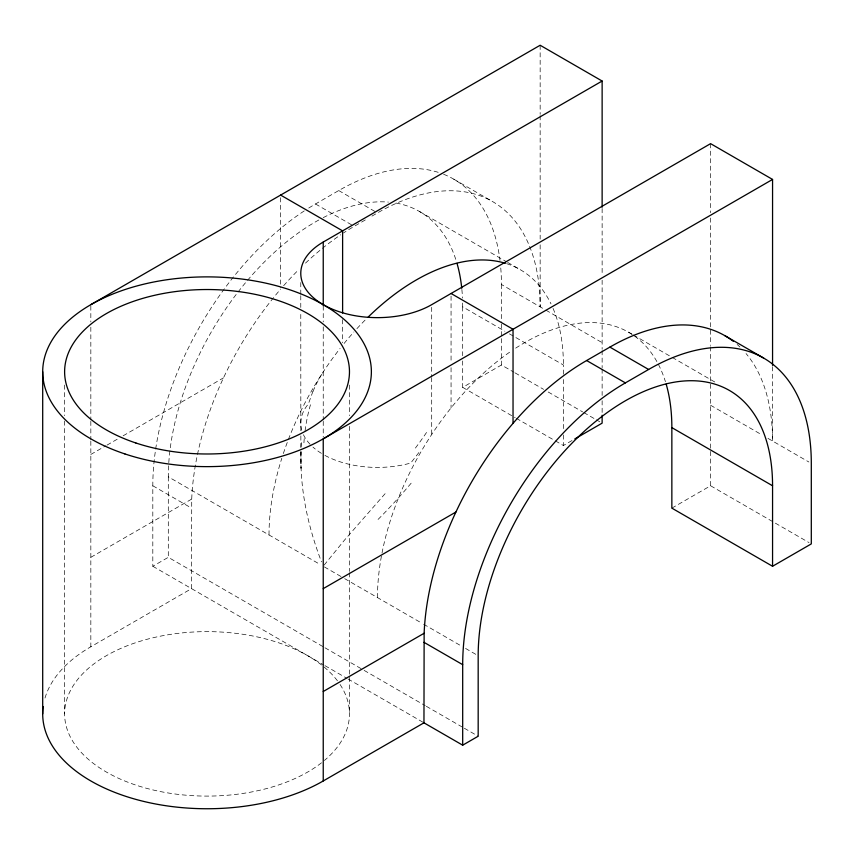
<?xml version="1.0" encoding="UTF-8"?>
<svg xmlns="http://www.w3.org/2000/svg" width="854" height="854" viewBox="0 0 854 854"><rect width="100%" height="100%" fill="white"/><g stroke="black" fill="none" stroke-linecap="round" stroke-linejoin="round"><path stroke-width="0.64" stroke-dasharray="4.27 3.2" d="M45.006 698.028A164.342 94.879 0 0 1 90.834 646.777L191.542 588.63L191.723 499.067A230.068 132.829 -60 0 1 280.635 289.154M301.056 451.766C299.733 489.406 308.091 526.833 321.488 561.847M300.864 452.129L301.003 468.312L300.928 451.467M301.078 446.663L301.334 442.618M312.927 391.367L308.39 403.91A76.689 44.28 0 0 0 302.092 431.291M418.898 452.545L410.774 463.028A76.689 44.28 0 0 1 324.189 454.99M324.136 565.092L344.343 540.294L386.67 491.893M308.742 208.045A230.068 132.829 -60 0 1 315.5 203.978L338.739 190.559A230.068 132.829 -60 0 1 441.272 173.373M365.298 219.958L354.229 226.342A230.068 132.829 -60 0 0 343.468 232.971M371.938 216.115L377.468 212.924A230.068 132.829 -60 0 1 540.155 306.853L540.155 244.447M90.834 454.445L105.832 445.788M106.985 445.126L118.525 438.465M123.136 435.796L223.502 377.852M90.834 557.32L191.723 499.067M304.237 210.927A230.068 132.829 -60 0 0 152.813 485.766L152.813 566.266L168.302 557.32L323.815 647.108M462.687 360.964L462.687 387.364L501.426 365L513.959 372.237M555.367 440.867L563.394 445.51L572.511 440.248M671.852 508.13L710.592 485.766L809.026 542.589M453.773 179.169L492.502 201.533M419.581 211.557L506.55 261.783M507.692 262.434L520.289 269.704M628.747 332.323L632.173 334.309M633.316 334.971L671.084 356.769M672.237 357.431L716.869 383.2M338.739 190.559L377.468 212.924M500.764 267.996A230.068 132.829 -60 0 1 501.426 284.489L544.745 309.5M545.898 310.162L602.134 342.635M710.592 405.255L762.238 435.07M767.97 438.38L808.877 462.003M315.5 203.978L353.086 225.691M462.654 303.053A208.162 120.179 -60 0 1 462.687 306.853L504.863 331.203M509.454 333.861L563.394 365L563.394 374.233M515.09 372.888L543.603 389.349M548.193 391.997L582.62 411.884M583.773 412.546L595.249 419.165M596.391 419.826L599.839 421.823M462.687 387.364L515.197 417.681M516.339 418.343L554.214 440.205M318.809 220.001A208.162 120.179 -60 0 0 168.302 476.82L319.855 564.313M324.371 566.917L343.575 578.009M344.706 578.66L421.534 623.014M423.627 624.231L462.441 646.638M465.59 648.453L476.084 654.506M152.813 485.766L191.542 508.119M324.968 647.78L362.982 669.728M364.135 670.39L425.196 705.639M426.338 706.301L463.21 727.587M464.362 728.248L478.176 736.233M152.813 566.266L323.858 665.02M325.011 665.682L346.863 678.311M348.016 678.973L423.958 722.815M300.832 430.736L300.779 311.464M300.854 435.914L300.918 450.175M772.56 366.676L772.56 441.038A230.068 132.829 -60 0 0 746.044 353.545M710.592 143.653L710.592 212.699M710.592 218.016L710.592 345.496M710.592 346.82L710.592 450.122M710.592 451.446L710.592 485.766M602.134 208.515L602.134 274.913M602.134 280.219L602.134 349.233M602.134 350.556L602.134 367.711M602.134 369.035L602.134 395.423M602.134 400.707L602.134 413.902M563.394 379.518L563.394 429.669M563.394 434.953L563.394 445.51M540.155 45.251L540.155 114.308M540.155 115.632L540.155 239.131M501.426 284.489L501.426 322.769M501.426 324.082L501.426 337.287M501.426 338.6L501.426 365M462.687 306.853L462.687 355.691M451.061 296.135L451.061 362.384M451.061 367.679L451.061 407.892M431.697 307.312L431.697 376.208M431.697 377.532L431.697 434.494M349.467 385.069L349.467 415.684M349.467 426.338L349.467 571.433M349.467 572.767L349.467 713.869M342.614 319.642L342.614 342.732M323.239 305.988L323.239 321.894M323.239 326.836L323.239 419.987M323.239 421.31L323.239 437.216M300.779 282.557L300.779 294.384M300.779 295.697L300.779 310.151M280.635 197.733L280.635 287.83M168.302 476.82L168.302 557.32M90.834 305.988L90.834 321.894M90.834 327.199L90.834 419.987M90.834 421.31L90.834 439.874M90.834 441.198L90.834 646.777M64.616 385.069L64.616 415.684M64.616 421.011L64.616 713.869M340.052 684.481A142.426 82.23 0 0 1 324.392 760.466M321.51 762.793A142.426 82.23 0 0 1 103.654 770.425A142.426 82.23 0 0 1 128.57 645.24A142.426 82.23 0 0 1 337.746 681.204M515.688 348.133A208.162 120.179 -60 0 1 665.426 381.653M377.468 597.576A208.162 120.179 -60 0 1 511.13 351.165M396.042 203.071A208.162 120.179 -60 0 1 456.634 262.125M461.865 289.431A208.162 120.179 -60 0 1 462.484 298.057M323.218 217.642A208.162 120.179 -60 0 1 388.367 202.088M506.614 263.662A208.162 120.179 -60 0 1 551.001 303.875M553.061 308.401A208.162 120.179 -60 0 1 563.394 365M269.01 534.956A208.162 120.179 -60 0 1 281.799 458.299M283.347 453.538A208.162 120.179 -60 0 1 340.095 348.443M344.087 343.457A208.162 120.179 -60 0 1 353.866 332.014M356.919 328.641A208.162 120.179 -60 0 1 365.405 319.791M313.002 391.399A120.051 119.432 -1.8 0 1 323.335 371.938M426.541 432.476A120.051 34.993 -54.6 0 1 415.407 448.072M443.632 174.269A230.068 132.829 -60 0 1 499.985 260.427M321.392 453.346A76.689 44.28 0 0 1 312.959 447.09M310.045 444.24A76.689 44.28 0 0 1 303.448 434.718M303.928 442.799A171.387 164.705 88.3 0 1 304.462 436.159M305.07 430.854A171.387 164.705 88.3 0 1 310.514 404.582M411.158 483.183A171.387 39.54 -54 0 1 377.521 519.958M737.13 344.45A230.068 132.829 -60 0 1 739.927 347.012M283.645 285.695A230.068 132.829 -60 0 1 298.975 269.405M305.497 263.107A230.068 132.829 -60 0 1 340.746 234.775"/><path stroke-width="1.28" d="M43.191 706.514A164.342 94.879 0 0 0 138.305 800.049A164.342 94.879 0 0 0 323.239 780.962L423.958 722.815L424.139 633.252A230.068 132.829 -60 0 1 586.634 360.527L609.884 347.108A230.068 132.829 -60 0 1 733.244 341.269M90.834 304.664L540.155 45.251L602.134 81.034L602.134 207.191M772.56 365.341L772.56 179.436L710.592 143.653L431.697 304.664A76.689 44.28 0 0 1 323.239 304.664A76.689 44.28 0 0 1 323.239 242.045L602.134 81.034M772.56 179.436L323.239 438.849L323.239 780.962M772.56 566.266L772.56 485.766A208.162 120.179 -60 0 0 625.374 400.782A208.162 120.179 -60 0 0 478.176 655.723L478.176 736.233L462.687 745.179L462.687 664.668A230.068 132.829 -60 0 1 625.374 382.891L648.613 369.472A230.068 132.829 -60 0 1 811.3 463.402L811.3 543.902L772.56 566.266L671.852 508.13L671.852 427.619A208.162 120.179 -60 0 0 666.173 384.129M574.795 438.935L602.134 423.146L602.134 415.225M323.239 588.63L455.908 512.037M323.239 691.505L424.139 633.252M724.918 335.707L763.647 358.072M609.884 347.108L648.613 369.472M586.634 360.527L625.374 382.891M280.635 195.086L342.614 230.868L342.614 313.012M451.061 293.488L513.04 329.27L513.04 423.338M671.852 427.619L772.56 485.766M423.958 642.304L462.687 664.668M423.958 722.815L462.687 745.179M323.239 242.045L323.239 305.636M42.7 371.757L42.7 713.869M457.007 263.363A208.162 120.179 -60 0 1 461.747 288.193M368.191 317.026A208.162 120.179 -60 0 1 505.408 263.288M124.865 453.922A164.342 94.879 0 0 0 371.373 371.757A164.342 94.879 0 0 0 124.865 289.591A164.342 94.879 0 0 0 124.865 453.922M135.829 442.97A142.426 82.23 0 0 0 349.467 371.757A142.426 82.23 0 0 0 135.829 300.544A142.426 82.23 0 0 0 135.829 442.97"/></g></svg>
